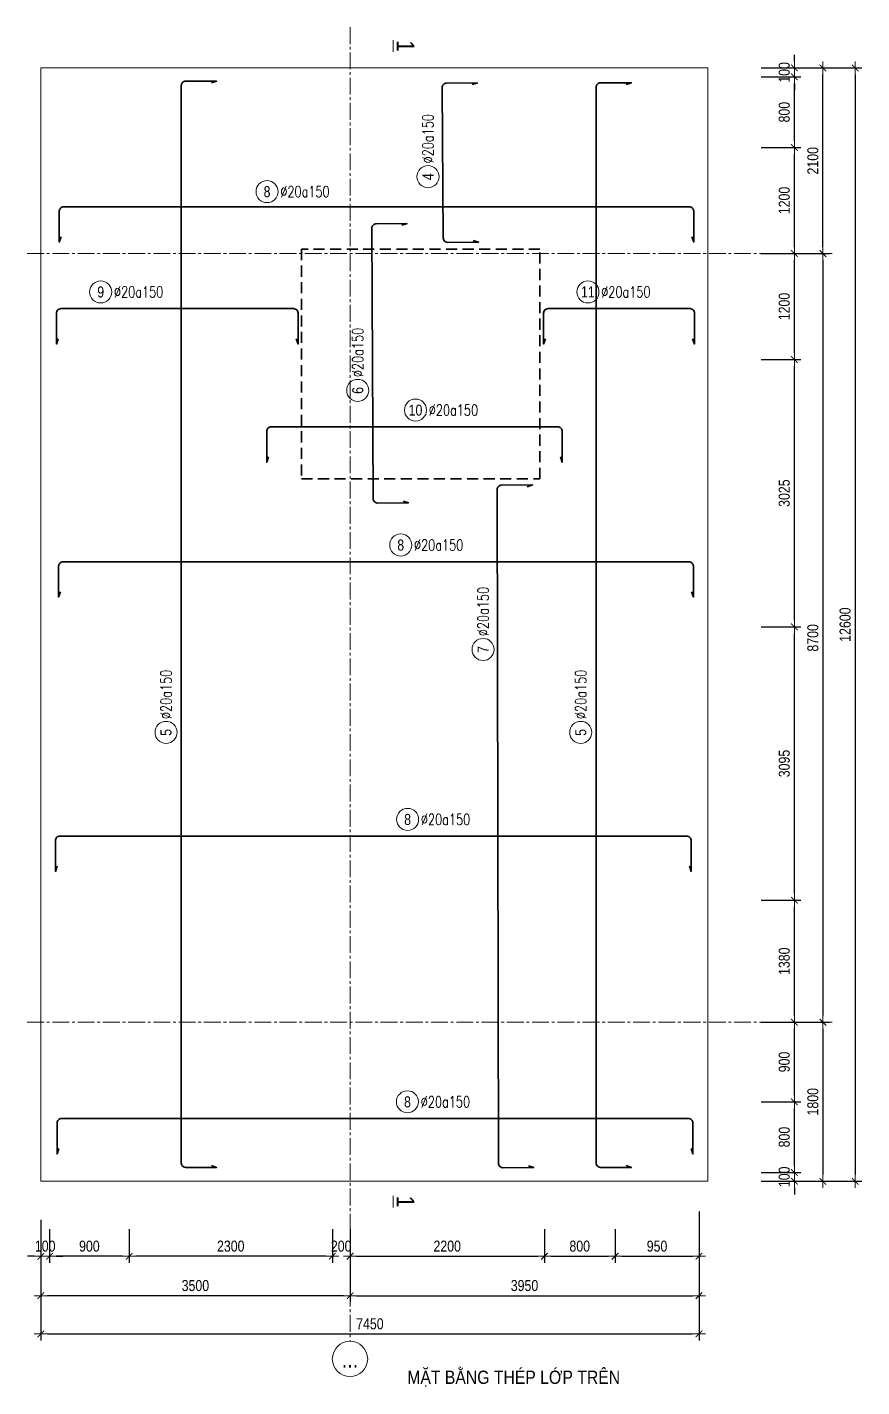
# Model space of a CAD drawing. Header units: millimetres. Extents: x -134772 to 84392, y -129535 to 67259.
# Drawn here: x 59799 to 69246, y -1784 to 13604 of the extents above; entities that cross this region are included whole.
import ezdxf
from ezdxf.enums import TextEntityAlignment as Align

# ---------------------------------------------------------------- set-up
doc = ezdxf.new("R2010")
doc.units = ezdxf.units.MM
doc.header["$MEASUREMENT"] = 0
doc.linetypes.add('CENTER2', pattern=[28.575, 19.05, -3.175, 3.175, -3.175])
doc.linetypes.add('DASHED2', pattern=[0.375, 0.25, -0.125])
doc.layers.get('Defpoints').update_dxf_attribs({"color": 252})
for name, color, linetype, lineweight in [('NDC_S_AXIS', 5, 'CENTER2', 15), ('NDC_S_DIM', 1, 'Continuous', 9), ('NDC_S_HATCH MATERIAL', 8, 'Continuous', 13), ('NDC_S_REBAR', 4, 'Continuous', 35), ('NDC_S_VN TEXT', 7, 'Continuous', 9), ('NDC_S_VN TITLE', 6, 'Continuous', 9)]:
    doc.layers.add(name, color=color, linetype=linetype, lineweight=lineweight)
doc.styles.add('ARIAL', font='arial.ttf', dxfattribs={"width": 0.8})
doc.styles.add('NDC_ARIAL', font='arial.ttf', dxfattribs={"width": 0.8})
doc.styles.add('NDC_ROMANS', font='romans.shx', dxfattribs={"width": 0.8})
doc.dimstyles.new('NDC_dim_50', dxfattribs={"dimscale": 50, "dimtxt": 2.5, "dimasz": 1.5, "dimexe": 1.5, "dimexo": 0, "dimgap": 1, "dimtad": 1, "dimdec": 0, "dimzin": 0, "dimdsep": 46, "dimtxsty": 'ARIAL', "dimblk": 'DIMMARK', "dimcen": 0.09, "dimdle": 1.2, "dimclrd": 1, "dimclre": 1, "dimclrt": 3, "dimadec": 0, "dimazin": 0, "dimtfac": 1, "dimtdec": 0, "dimtix": 1, "dimtofl": 0, "dimtmove": 0, "dimatfit": 3, "dimfxl": 6, "dimtolj": 1, "dimtzin": 0, "dimarcsym": 0})

# ---------------------------------------------------------------- blocks, each defined once
blk = doc.blocks.new('DIMMARK')
at = {"layer": 'NDC_S_DIM', "color": 1}
blk.add_line((-1.5, 0), (1, 0), dxfattribs=at)
at = {"layer": 'NDC_S_DIM', "color": 2, "const_width": 0.15}
blk.add_lwpolyline([(-0.5, -0.5), (0.5, 0.5)], dxfattribs=at)
blk = doc.blocks.new('*D457')
at = {"layer": 'Defpoints', "color": 0, "transparency": 16777216}
for p in [(63253, 0), (63453, 0), (63453, -307)]:
    blk.add_point(p, dxfattribs=at)
at = {"layer": 'NDC_S_DIM', "color": 1, "lineweight": -2, "transparency": 16777216}
for p, q in [((63253, 0), (63253, -382)), ((63453, 0), (63453, -382)), ((63178, -307), (63103, -307)), ((63528, -307), (63603, -307))]:
    blk.add_line(p, q, dxfattribs=at)
at = {"layer": 'NDC_S_DIM', "color": 1, "lineweight": -2, "transparency": 16777216, "xscale": 75, "yscale": 75, "zscale": 75}
blk.add_blockref('DIMMARK', (63253, -307), dxfattribs=at)
at = {"layer": 'NDC_S_DIM', "color": 1, "lineweight": -2, "transparency": 16777216, "xscale": 75, "yscale": 75, "zscale": 75, "rotation": 180}
blk.add_blockref('DIMMARK', (63453, -307), dxfattribs=at)
at = {"layer": 'NDC_S_DIM', "color": 3, "transparency": 16777216, "insert": (63353, -193), "char_height": 125, "attachment_point": 5, "style": 'ARIAL'}
blk.add_mtext('\\A1;200', dxfattribs=at)
blk = doc.blocks.new('*D458')
at = {"layer": 'Defpoints', "color": 0, "transparency": 16777216}
for p in [(63453, 0), (65653, -1), (65653, -307)]:
    blk.add_point(p, dxfattribs=at)
at = {"layer": 'NDC_S_DIM', "color": 1, "lineweight": -2, "transparency": 16777216}
for p, q in [((63453, 0), (63453, -382)), ((65653, -1), (65653, -382)), ((63528, -307), (65578, -307))]:
    blk.add_line(p, q, dxfattribs=at)
at = {"layer": 'NDC_S_DIM', "color": 1, "lineweight": -2, "transparency": 16777216, "xscale": 75, "yscale": 75, "zscale": 75, "rotation": 180}
blk.add_blockref('DIMMARK', (63453, -307), dxfattribs=at)
at = {"layer": 'NDC_S_DIM', "color": 1, "lineweight": -2, "transparency": 16777216, "xscale": 75, "yscale": 75, "zscale": 75}
blk.add_blockref('DIMMARK', (65653, -307), dxfattribs=at)
at = {"layer": 'NDC_S_DIM', "color": 3, "transparency": 16777216, "insert": (64553, -193), "char_height": 125, "attachment_point": 5, "style": 'ARIAL'}
blk.add_mtext('\\A1;2200', dxfattribs=at)
blk = doc.blocks.new('*D459')
at = {"layer": 'Defpoints', "color": 0, "transparency": 16777216}
for p in [(67403, 200), (66453, -1), (67403, -307)]:
    blk.add_point(p, dxfattribs=at)
at = {"layer": 'NDC_S_DIM', "color": 1, "lineweight": -2, "transparency": 16777216}
for p, q in [((67403, 200), (67403, -382)), ((66453, -1), (66453, -382)), ((66528, -307), (67328, -307))]:
    blk.add_line(p, q, dxfattribs=at)
at = {"layer": 'NDC_S_DIM', "color": 1, "lineweight": -2, "transparency": 16777216, "xscale": 75, "yscale": 75, "zscale": 75, "rotation": 180}
blk.add_blockref('DIMMARK', (66453, -307), dxfattribs=at)
at = {"layer": 'NDC_S_DIM', "color": 1, "lineweight": -2, "transparency": 16777216, "xscale": 75, "yscale": 75, "zscale": 75}
blk.add_blockref('DIMMARK', (67403, -307), dxfattribs=at)
at = {"layer": 'NDC_S_DIM', "color": 3, "transparency": 16777216, "insert": (66928, -193), "char_height": 125, "attachment_point": 5, "style": 'ARIAL'}
blk.add_mtext('\\A1;950', dxfattribs=at)
blk = doc.blocks.new('*D460')
at = {"layer": 'Defpoints', "color": 0, "transparency": 16777216}
for p in [(60953, 0), (63253, 0), (60953, -307)]:
    blk.add_point(p, dxfattribs=at)
at = {"layer": 'NDC_S_DIM', "color": 1, "lineweight": -2, "transparency": 16777216}
for p, q in [((60953, 0), (60953, -382)), ((63253, 0), (63253, -382)), ((63178, -307), (61028, -307))]:
    blk.add_line(p, q, dxfattribs=at)
at = {"layer": 'NDC_S_DIM', "color": 1, "lineweight": -2, "transparency": 16777216, "xscale": 75, "yscale": 75, "zscale": 75, "rotation": 180}
blk.add_blockref('DIMMARK', (60953, -307), dxfattribs=at)
at = {"layer": 'NDC_S_DIM', "color": 1, "lineweight": -2, "transparency": 16777216, "xscale": 75, "yscale": 75, "zscale": 75}
blk.add_blockref('DIMMARK', (63253, -307), dxfattribs=at)
at = {"layer": 'NDC_S_DIM', "color": 3, "transparency": 16777216, "insert": (62103, -193), "char_height": 125, "attachment_point": 5, "style": 'ARIAL'}
blk.add_mtext('\\A1;2300', dxfattribs=at)
blk = doc.blocks.new('*D461')
at = {"layer": 'Defpoints', "color": 0, "transparency": 16777216}
for p in [(59953, 0), (60053, 0), (59953, -307)]:
    blk.add_point(p, dxfattribs=at)
at = {"layer": 'NDC_S_DIM', "color": 1, "lineweight": -2, "transparency": 16777216}
for p, q in [((59953, 0), (59953, -382)), ((60053, 0), (60053, -382)), ((59878, -307), (59803, -307)), ((60128, -307), (60203, -307))]:
    blk.add_line(p, q, dxfattribs=at)
at = {"layer": 'NDC_S_DIM', "color": 1, "lineweight": -2, "transparency": 16777216, "xscale": 75, "yscale": 75, "zscale": 75}
blk.add_blockref('DIMMARK', (59953, -307), dxfattribs=at)
at = {"layer": 'NDC_S_DIM', "color": 1, "lineweight": -2, "transparency": 16777216, "xscale": 75, "yscale": 75, "zscale": 75, "rotation": 180}
blk.add_blockref('DIMMARK', (60053, -307), dxfattribs=at)
at = {"layer": 'NDC_S_DIM', "color": 3, "transparency": 16777216, "insert": (60003, -193), "char_height": 125, "attachment_point": 5, "style": 'ARIAL'}
blk.add_mtext('\\A1;100', dxfattribs=at)
blk = doc.blocks.new('*D462')
at = {"layer": 'Defpoints', "color": 0, "transparency": 16777216}
for p in [(67403, 200), (63453, -382), (67403, -753)]:
    blk.add_point(p, dxfattribs=at)
at = {"layer": 'NDC_S_DIM', "color": 1, "lineweight": -2, "transparency": 16777216}
for p, q in [((67403, 200), (67403, -828)), ((63453, -382), (63453, -828)), ((63528, -753), (67328, -753))]:
    blk.add_line(p, q, dxfattribs=at)
at = {"layer": 'NDC_S_DIM', "color": 1, "lineweight": -2, "transparency": 16777216, "xscale": 75, "yscale": 75, "zscale": 75, "rotation": 180}
blk.add_blockref('DIMMARK', (63453, -753), dxfattribs=at)
at = {"layer": 'NDC_S_DIM', "color": 1, "lineweight": -2, "transparency": 16777216, "xscale": 75, "yscale": 75, "zscale": 75}
blk.add_blockref('DIMMARK', (67403, -753), dxfattribs=at)
at = {"layer": 'NDC_S_DIM', "color": 3, "transparency": 16777216, "insert": (65428, -639), "char_height": 125, "attachment_point": 5, "style": 'ARIAL'}
blk.add_mtext('\\A1;3950', dxfattribs=at)
blk = doc.blocks.new('*D454')
at = {"layer": 'Defpoints', "color": 0, "transparency": 16777216}
for p in [(59953, -382), (63453, -382), (59953, -753)]:
    blk.add_point(p, dxfattribs=at)
at = {"layer": 'NDC_S_DIM', "color": 1, "lineweight": -2, "transparency": 16777216}
for p, q in [((59953, -382), (59953, -828)), ((63453, -382), (63453, -828)), ((63378, -753), (60028, -753))]:
    blk.add_line(p, q, dxfattribs=at)
at = {"layer": 'NDC_S_DIM', "color": 1, "lineweight": -2, "transparency": 16777216, "xscale": 75, "yscale": 75, "zscale": 75, "rotation": 180}
blk.add_blockref('DIMMARK', (59953, -753), dxfattribs=at)
at = {"layer": 'NDC_S_DIM', "color": 1, "lineweight": -2, "transparency": 16777216, "xscale": 75, "yscale": 75, "zscale": 75}
blk.add_blockref('DIMMARK', (63453, -753), dxfattribs=at)
at = {"layer": 'NDC_S_DIM', "color": 3, "transparency": 16777216, "insert": (61703, -639), "char_height": 125, "attachment_point": 5, "style": 'ARIAL'}
blk.add_mtext('\\A1;3500', dxfattribs=at)
blk = doc.blocks.new('*D455')
at = {"layer": 'Defpoints', "color": 0, "transparency": 16777216}
for p in [(67403, 200), (59953, 105), (67403, -1186)]:
    blk.add_point(p, dxfattribs=at)
at = {"layer": 'NDC_S_DIM', "color": 1, "lineweight": -2, "transparency": 16777216}
for p, q in [((67403, 200), (67403, -1261)), ((59953, 105), (59953, -1261)), ((60028, -1186), (67328, -1186))]:
    blk.add_line(p, q, dxfattribs=at)
at = {"layer": 'NDC_S_DIM', "color": 1, "lineweight": -2, "transparency": 16777216, "xscale": 75, "yscale": 75, "zscale": 75, "rotation": 180}
blk.add_blockref('DIMMARK', (59953, -1186), dxfattribs=at)
at = {"layer": 'NDC_S_DIM', "color": 1, "lineweight": -2, "transparency": 16777216, "xscale": 75, "yscale": 75, "zscale": 75}
blk.add_blockref('DIMMARK', (67403, -1186), dxfattribs=at)
at = {"layer": 'NDC_S_DIM', "color": 3, "transparency": 16777216, "insert": (63678, -1072), "char_height": 125, "attachment_point": 5, "style": 'ARIAL'}
blk.add_mtext('\\A1;7450', dxfattribs=at)
blk = doc.blocks.new('*U8')
at = {"layer": 'NDC_S_DIM'}
blk.add_circle((0, 0), 5, dxfattribs=at)
at = {"color": 7, "style": 'ARIAL', "width": 0.8}
blk.add_attdef('GRID', text='', height=5, dxfattribs=at).set_placement((0, 0), align=Align.MIDDLE)
blk = doc.blocks.new('*D453')
at = {"layer": 'Defpoints', "color": 0, "transparency": 16777216}
for p in [(65653, -1), (66453, -1), (66453, -307)]:
    blk.add_point(p, dxfattribs=at)
at = {"layer": 'NDC_S_DIM', "color": 1, "lineweight": -2, "transparency": 16777216}
for p, q in [((65653, -1), (65653, -382)), ((66453, -1), (66453, -382)), ((65728, -307), (66378, -307))]:
    blk.add_line(p, q, dxfattribs=at)
at = {"layer": 'NDC_S_DIM', "color": 1, "lineweight": -2, "transparency": 16777216, "xscale": 75, "yscale": 75, "zscale": 75, "rotation": 180}
blk.add_blockref('DIMMARK', (65653, -307), dxfattribs=at)
at = {"layer": 'NDC_S_DIM', "color": 1, "lineweight": -2, "transparency": 16777216, "xscale": 75, "yscale": 75, "zscale": 75}
blk.add_blockref('DIMMARK', (66453, -307), dxfattribs=at)
at = {"layer": 'NDC_S_DIM', "color": 3, "transparency": 16777216, "insert": (66053, -193), "char_height": 125, "attachment_point": 5, "style": 'ARIAL'}
blk.add_mtext('\\A1;800', dxfattribs=at)
blk = doc.blocks.new('*D456')
at = {"layer": 'Defpoints', "color": 0, "transparency": 16777216}
for p in [(60053, 0), (60953, 0), (60053, -307)]:
    blk.add_point(p, dxfattribs=at)
at = {"layer": 'NDC_S_DIM', "color": 1, "lineweight": -2, "transparency": 16777216}
for p, q in [((60053, 0), (60053, -382)), ((60953, 0), (60953, -382)), ((60878, -307), (60128, -307))]:
    blk.add_line(p, q, dxfattribs=at)
at = {"layer": 'NDC_S_DIM', "color": 1, "lineweight": -2, "transparency": 16777216, "xscale": 75, "yscale": 75, "zscale": 75, "rotation": 180}
blk.add_blockref('DIMMARK', (60053, -307), dxfattribs=at)
at = {"layer": 'NDC_S_DIM', "color": 1, "lineweight": -2, "transparency": 16777216, "xscale": 75, "yscale": 75, "zscale": 75}
blk.add_blockref('DIMMARK', (60953, -307), dxfattribs=at)
at = {"layer": 'NDC_S_DIM', "color": 3, "transparency": 16777216, "insert": (60503, -193), "char_height": 125, "attachment_point": 5, "style": 'ARIAL'}
blk.add_mtext('\\A1;900', dxfattribs=at)
blk = doc.blocks.new('*U631')
blk.add_circle((-2.5, 0), 2.5)
at = {"layer": 'NDC_S_VN TEXT', "color": 7, "style": 'ARIAL', "width": 0.8}
blk.add_attdef('SH2', text='', height=2.5, dxfattribs=at).set_placement((-2.5, 0), align=Align.MIDDLE)
at = {"layer": 'NDC_S_VN TEXT', "color": 3, "style": 'NDC_ROMANS', "width": 0.75}
blk.add_attdef('DKKC1', (0.5, -1.25), '', height=2.5, dxfattribs=at)
blk = doc.blocks.new('*D647')
at = {"layer": 'Defpoints', "color": 0, "transparency": 16777216}
for p in [(68105, 642), (68482, 642), (68105, 542)]:
    blk.add_point(p, dxfattribs=at)
at = {"layer": 'NDC_S_DIM', "color": 1, "lineweight": -2, "transparency": 16777216}
for p, q in [((68482, 717), (68482, 792)), ((68105, 642), (68557, 642)), ((68105, 542), (68557, 542)), ((68482, 467), (68482, 392))]:
    blk.add_line(p, q, dxfattribs=at)
at = {"layer": 'NDC_S_DIM', "color": 1, "lineweight": -2, "transparency": 16777216, "xscale": 75, "yscale": 75, "zscale": 75}
for p, rotation in [((68482, 642), 270), ((68482, 542), 90)]:
    blk.add_blockref('DIMMARK', p, dxfattribs=dict(at, rotation=rotation))
at = {"layer": 'NDC_S_DIM', "color": 3, "transparency": 16777216, "insert": (68368, 592), "char_height": 125, "attachment_point": 5, "rotation": 90, "style": 'ARIAL'}
blk.add_mtext('\\A1;100', dxfattribs=at)
blk = doc.blocks.new('*D648')
at = {"layer": 'Defpoints', "color": 0, "transparency": 16777216}
for p in [(68105, 1442), (68482, 1442), (68105, 642)]:
    blk.add_point(p, dxfattribs=at)
at = {"layer": 'NDC_S_DIM', "color": 1, "lineweight": -2, "transparency": 16777216}
for p, q in [((68105, 1442), (68557, 1442)), ((68482, 717), (68482, 1367)), ((68105, 642), (68557, 642))]:
    blk.add_line(p, q, dxfattribs=at)
at = {"layer": 'NDC_S_DIM', "color": 1, "lineweight": -2, "transparency": 16777216, "xscale": 75, "yscale": 75, "zscale": 75}
for p, rotation in [((68482, 1442), 90), ((68482, 642), 270)]:
    blk.add_blockref('DIMMARK', p, dxfattribs=dict(at, rotation=rotation))
at = {"layer": 'NDC_S_DIM', "color": 3, "transparency": 16777216, "insert": (68368, 1042), "char_height": 125, "attachment_point": 5, "rotation": 90, "style": 'ARIAL'}
blk.add_mtext('\\A1;800', dxfattribs=at)
blk = doc.blocks.new('*D649')
at = {"layer": 'Defpoints', "color": 0, "transparency": 16777216}
for p in [(68105, 2342), (68482, 2342), (68105, 1442)]:
    blk.add_point(p, dxfattribs=at)
at = {"layer": 'NDC_S_DIM', "color": 1, "lineweight": -2, "transparency": 16777216}
for p, q in [((68105, 2342), (68557, 2342)), ((68482, 1517), (68482, 2267)), ((68105, 1442), (68557, 1442))]:
    blk.add_line(p, q, dxfattribs=at)
at = {"layer": 'NDC_S_DIM', "color": 1, "lineweight": -2, "transparency": 16777216, "xscale": 75, "yscale": 75, "zscale": 75}
for p, rotation in [((68482, 2342), 90), ((68482, 1442), 270)]:
    blk.add_blockref('DIMMARK', p, dxfattribs=dict(at, rotation=rotation))
at = {"layer": 'NDC_S_DIM', "color": 3, "transparency": 16777216, "insert": (68368, 1892), "char_height": 125, "attachment_point": 5, "rotation": 90, "style": 'ARIAL'}
blk.add_mtext('\\A1;900', dxfattribs=at)
blk = doc.blocks.new('*D650')
at = {"layer": 'Defpoints', "color": 0, "transparency": 16777216}
for p in [(68105, 3722), (68482, 3722), (68105, 2342)]:
    blk.add_point(p, dxfattribs=at)
at = {"layer": 'NDC_S_DIM', "color": 1, "lineweight": -2, "transparency": 16777216}
for p, q in [((68105, 3722), (68557, 3722)), ((68482, 2417), (68482, 3647)), ((68105, 2342), (68557, 2342))]:
    blk.add_line(p, q, dxfattribs=at)
at = {"layer": 'NDC_S_DIM', "color": 1, "lineweight": -2, "transparency": 16777216, "xscale": 75, "yscale": 75, "zscale": 75}
for p, rotation in [((68482, 3722), 90), ((68482, 2342), 270)]:
    blk.add_blockref('DIMMARK', p, dxfattribs=dict(at, rotation=rotation))
at = {"layer": 'NDC_S_DIM', "color": 3, "transparency": 16777216, "insert": (68368, 3032), "char_height": 125, "attachment_point": 5, "rotation": 90, "style": 'ARIAL'}
blk.add_mtext('\\A1;1380', dxfattribs=at)
blk = doc.blocks.new('*D651')
at = {"layer": 'Defpoints', "color": 0, "transparency": 16777216}
for p in [(68105, 6817), (68482, 6817), (68105, 3722)]:
    blk.add_point(p, dxfattribs=at)
at = {"layer": 'NDC_S_DIM', "color": 1, "lineweight": -2, "transparency": 16777216}
for p, q in [((68105, 6817), (68557, 6817)), ((68482, 3797), (68482, 6742)), ((68105, 3722), (68557, 3722))]:
    blk.add_line(p, q, dxfattribs=at)
at = {"layer": 'NDC_S_DIM', "color": 1, "lineweight": -2, "transparency": 16777216, "xscale": 75, "yscale": 75, "zscale": 75}
for p, rotation in [((68482, 6817), 90), ((68482, 3722), 270)]:
    blk.add_blockref('DIMMARK', p, dxfattribs=dict(at, rotation=rotation))
at = {"layer": 'NDC_S_DIM', "color": 3, "transparency": 16777216, "insert": (68368, 5270), "char_height": 125, "attachment_point": 5, "rotation": 90, "style": 'ARIAL'}
blk.add_mtext('\\A1;3095', dxfattribs=at)
blk = doc.blocks.new('*D652')
at = {"layer": 'Defpoints', "color": 0, "transparency": 16777216}
for p in [(68105, 9842), (68482, 9842), (68105, 6817)]:
    blk.add_point(p, dxfattribs=at)
at = {"layer": 'NDC_S_DIM', "color": 1, "lineweight": -2, "transparency": 16777216}
for p, q in [((68105, 9842), (68557, 9842)), ((68482, 6892), (68482, 9767)), ((68105, 6817), (68557, 6817))]:
    blk.add_line(p, q, dxfattribs=at)
at = {"layer": 'NDC_S_DIM', "color": 1, "lineweight": -2, "transparency": 16777216, "xscale": 75, "yscale": 75, "zscale": 75}
for p, rotation in [((68482, 9842), 90), ((68482, 6817), 270)]:
    blk.add_blockref('DIMMARK', p, dxfattribs=dict(at, rotation=rotation))
at = {"layer": 'NDC_S_DIM', "color": 3, "transparency": 16777216, "insert": (68368, 8330), "char_height": 125, "attachment_point": 5, "rotation": 90, "style": 'ARIAL'}
blk.add_mtext('\\A1;3025', dxfattribs=at)
blk = doc.blocks.new('*D653')
at = {"layer": 'Defpoints', "color": 0, "transparency": 16777216}
for p in [(68105, 11042), (68482, 11042), (68105, 9842)]:
    blk.add_point(p, dxfattribs=at)
at = {"layer": 'NDC_S_DIM', "color": 1, "lineweight": -2, "transparency": 16777216}
for p, q in [((68105, 11042), (68557, 11042)), ((68482, 9917), (68482, 10967)), ((68105, 9842), (68557, 9842))]:
    blk.add_line(p, q, dxfattribs=at)
at = {"layer": 'NDC_S_DIM', "color": 1, "lineweight": -2, "transparency": 16777216, "xscale": 75, "yscale": 75, "zscale": 75}
for p, rotation in [((68482, 11042), 90), ((68482, 9842), 270)]:
    blk.add_blockref('DIMMARK', p, dxfattribs=dict(at, rotation=rotation))
at = {"layer": 'NDC_S_DIM', "color": 3, "transparency": 16777216, "insert": (68368, 10442), "char_height": 125, "attachment_point": 5, "rotation": 90, "style": 'ARIAL'}
blk.add_mtext('\\A1;1200', dxfattribs=at)
blk = doc.blocks.new('*D640')
at = {"layer": 'Defpoints', "color": 0, "transparency": 16777216}
for p in [(68105, 12242), (68482, 12242), (68105, 11042)]:
    blk.add_point(p, dxfattribs=at)
at = {"layer": 'NDC_S_DIM', "color": 1, "lineweight": -2, "transparency": 16777216}
for p, q in [((68105, 12242), (68557, 12242)), ((68482, 11117), (68482, 12167)), ((68105, 11042), (68557, 11042))]:
    blk.add_line(p, q, dxfattribs=at)
at = {"layer": 'NDC_S_DIM', "color": 1, "lineweight": -2, "transparency": 16777216, "xscale": 75, "yscale": 75, "zscale": 75}
for p, rotation in [((68482, 12242), 90), ((68482, 11042), 270)]:
    blk.add_blockref('DIMMARK', p, dxfattribs=dict(at, rotation=rotation))
at = {"layer": 'NDC_S_DIM', "color": 3, "transparency": 16777216, "insert": (68368, 11642), "char_height": 125, "attachment_point": 5, "rotation": 90, "style": 'ARIAL'}
blk.add_mtext('\\A1;1200', dxfattribs=at)
blk = doc.blocks.new('*D641')
at = {"layer": 'Defpoints', "color": 0, "transparency": 16777216}
for p in [(68105, 13042), (68482, 13042), (68105, 12242)]:
    blk.add_point(p, dxfattribs=at)
at = {"layer": 'NDC_S_DIM', "color": 1, "lineweight": -2, "transparency": 16777216}
for p, q in [((68105, 13042), (68557, 13042)), ((68482, 12317), (68482, 12967)), ((68105, 12242), (68557, 12242))]:
    blk.add_line(p, q, dxfattribs=at)
at = {"layer": 'NDC_S_DIM', "color": 1, "lineweight": -2, "transparency": 16777216, "xscale": 75, "yscale": 75, "zscale": 75}
for p, rotation in [((68482, 13042), 90), ((68482, 12242), 270)]:
    blk.add_blockref('DIMMARK', p, dxfattribs=dict(at, rotation=rotation))
at = {"layer": 'NDC_S_DIM', "color": 3, "transparency": 16777216, "insert": (68368, 12642), "char_height": 125, "attachment_point": 5, "rotation": 90, "style": 'ARIAL'}
blk.add_mtext('\\A1;800', dxfattribs=at)
blk = doc.blocks.new('*D642')
at = {"layer": 'Defpoints', "color": 0, "transparency": 16777216}
for p in [(68105, 13142), (68482, 13142), (68105, 13042)]:
    blk.add_point(p, dxfattribs=at)
at = {"layer": 'NDC_S_DIM', "color": 1, "lineweight": -2, "transparency": 16777216}
for p, q in [((68482, 13217), (68482, 13292)), ((68105, 13142), (68557, 13142)), ((68105, 13042), (68557, 13042)), ((68482, 12967), (68482, 12892))]:
    blk.add_line(p, q, dxfattribs=at)
at = {"layer": 'NDC_S_DIM', "color": 1, "lineweight": -2, "transparency": 16777216, "xscale": 75, "yscale": 75, "zscale": 75}
for p, rotation in [((68482, 13142), 270), ((68482, 13042), 90)]:
    blk.add_blockref('DIMMARK', p, dxfattribs=dict(at, rotation=rotation))
at = {"layer": 'NDC_S_DIM', "color": 3, "transparency": 16777216, "insert": (68368, 13092), "char_height": 125, "attachment_point": 5, "rotation": 90, "style": 'ARIAL'}
blk.add_mtext('\\A1;100', dxfattribs=at)
blk = doc.blocks.new('*D643')
at = {"layer": 'Defpoints', "color": 0, "transparency": 16777216}
for p in [(68482, 11042), (68482, 2342), (68805, 2342)]:
    blk.add_point(p, dxfattribs=at)
at = {"layer": 'NDC_S_DIM', "color": 1, "lineweight": -2, "transparency": 16777216}
for p, q in [((68482, 11042), (68880, 11042)), ((68805, 10967), (68805, 2417)), ((68482, 2342), (68880, 2342))]:
    blk.add_line(p, q, dxfattribs=at)
at = {"layer": 'NDC_S_DIM', "color": 1, "lineweight": -2, "transparency": 16777216, "xscale": 75, "yscale": 75, "zscale": 75}
for p, rotation in [((68805, 11042), 90), ((68805, 2342), 270)]:
    blk.add_blockref('DIMMARK', p, dxfattribs=dict(at, rotation=rotation))
at = {"layer": 'NDC_S_DIM', "color": 3, "transparency": 16777216, "insert": (68692, 6692), "char_height": 125, "attachment_point": 5, "rotation": 90, "style": 'ARIAL'}
blk.add_mtext('\\A1;8700', dxfattribs=at)
blk = doc.blocks.new('*D644')
at = {"layer": 'Defpoints', "color": 0, "transparency": 16777216}
for p in [(68482, 2342), (68105, 542), (68805, 542)]:
    blk.add_point(p, dxfattribs=at)
at = {"layer": 'NDC_S_DIM', "color": 1, "lineweight": -2, "transparency": 16777216}
for p, q in [((68482, 2342), (68880, 2342)), ((68805, 2267), (68805, 617)), ((68105, 542), (68880, 542))]:
    blk.add_line(p, q, dxfattribs=at)
at = {"layer": 'NDC_S_DIM', "color": 1, "lineweight": -2, "transparency": 16777216, "xscale": 75, "yscale": 75, "zscale": 75}
for p, rotation in [((68805, 2342), 90), ((68805, 542), 270)]:
    blk.add_blockref('DIMMARK', p, dxfattribs=dict(at, rotation=rotation))
at = {"layer": 'NDC_S_DIM', "color": 3, "transparency": 16777216, "insert": (68692, 1442), "char_height": 125, "attachment_point": 5, "rotation": 90, "style": 'ARIAL'}
blk.add_mtext('\\A1;1800', dxfattribs=at)
blk = doc.blocks.new('*D645')
at = {"layer": 'Defpoints', "color": 0, "transparency": 16777216}
for p in [(68105, 13142), (68805, 13142), (68482, 11042)]:
    blk.add_point(p, dxfattribs=at)
at = {"layer": 'NDC_S_DIM', "color": 1, "lineweight": -2, "transparency": 16777216}
for p, q in [((68105, 13142), (68880, 13142)), ((68805, 11117), (68805, 13067)), ((68482, 11042), (68880, 11042))]:
    blk.add_line(p, q, dxfattribs=at)
at = {"layer": 'NDC_S_DIM', "color": 1, "lineweight": -2, "transparency": 16777216, "xscale": 75, "yscale": 75, "zscale": 75}
for p, rotation in [((68805, 13142), 90), ((68805, 11042), 270)]:
    blk.add_blockref('DIMMARK', p, dxfattribs=dict(at, rotation=rotation))
at = {"layer": 'NDC_S_DIM', "color": 3, "transparency": 16777216, "insert": (68692, 12092), "char_height": 125, "attachment_point": 5, "rotation": 90, "style": 'ARIAL'}
blk.add_mtext('\\A1;2100', dxfattribs=at)
blk = doc.blocks.new('*D646')
at = {"layer": 'Defpoints', "color": 0, "transparency": 16777216}
for p in [(68105, 13142), (68105, 542), (69171, 542)]:
    blk.add_point(p, dxfattribs=at)
at = {"layer": 'NDC_S_DIM', "color": 1, "lineweight": -2, "transparency": 16777216}
for p, q in [((68105, 13142), (69246, 13142)), ((69171, 13067), (69171, 617)), ((68105, 542), (69246, 542))]:
    blk.add_line(p, q, dxfattribs=at)
at = {"layer": 'NDC_S_DIM', "color": 1, "lineweight": -2, "transparency": 16777216, "xscale": 75, "yscale": 75, "zscale": 75}
for p, rotation in [((69171, 13142), 90), ((69171, 542), 270)]:
    blk.add_blockref('DIMMARK', p, dxfattribs=dict(at, rotation=rotation))
at = {"layer": 'NDC_S_DIM', "color": 3, "transparency": 16777216, "insert": (69057, 6842), "char_height": 125, "attachment_point": 5, "rotation": 90, "style": 'ARIAL'}
blk.add_mtext('\\A1;12600', dxfattribs=at)

msp = doc.modelspace()

# ---------------------------------------------------------------- linework, layer by layer
at = {"layer": 'NDC_S_AXIS', "ltscale": 10}
for p, q in [((63452.8, 13603.5), (63452.8, -1268.6)), ((59799.1, 11042.2), (68929.6, 11042.2)), ((59799.1, 2342.2), (68929.6, 2342.2))]:
    msp.add_line(p, q, dxfattribs=at)
at = {"layer": 'NDC_S_HATCH MATERIAL', "ltscale": 100}
msp.add_lwpolyline([(67502.8, 13142.2), (59952.8, 13142.2), (59952.8, 542.2), (67502.8, 542.2)], close=True, dxfattribs=at)
at = {"layer": 'NDC_S_REBAR', "ltscale": 250}
for points in [[(61883.6, 718.9), (61943.6, 698.9), (61593.6, 698.9, -0.4142136), (61543.6, 748.9), (61543.6, 12942.2, -0.4142136), (61593.6, 12992.2), (61943.6, 12992.2), (61883.6, 12972.2)], [(64848.4, 11190.9), (64908.6, 11171.4), (64558.6, 11168.4, -0.4142136), (64508.2, 11218), (64495, 12920.2, -0.4142136), (64544.6, 12970.6), (64894.5, 12973.6), (64834.7, 12953.1)], [(66577.7, 719), (66637.7, 699), (66287.7, 699, -0.4142136), (66237.7, 749), (66237.7, 12924.7, -0.4142136), (66287.7, 12974.7), (66637.7, 12974.7), (66577.7, 12954.7)], [(60182.1, 11231.7), (60162.1, 11171.7), (60162.1, 11521.7, -0.4142136), (60212.1, 11571.7), (67292.7, 11571.7, -0.4142136), (67342.7, 11521.7), (67342.7, 11171.7), (67322.7, 11231.7)], [(64053.5, 8240.9), (64113.7, 8221.4), (63763.7, 8218.4, -0.4142136), (63713.3, 8268), (63700.1, 11328.5, -0.4142136), (63749.7, 11378.9), (64099.7, 11381.9), (64039.8, 11361.4)], [(60150.3, 10077.9), (60130.3, 10017.9), (60130.3, 10367.9, -0.4142136), (60180.3, 10417.9), (62814.7, 10417.9, -0.4142136), (62864.7, 10367.9), (62864.7, 10017.9), (62844.7, 10077.9)], [(65664.5, 10077.9), (65644.5, 10017.9), (65644.5, 10367.9, -0.4142136), (65694.5, 10417.9), (67301, 10417.9, -0.4142136), (67351, 10367.9), (67351, 10017.9), (67331, 10077.9)], [(62530, 8740.3), (62510, 8680.3), (62510, 9030.3, -0.4142136), (62560, 9080.3), (65804.1, 9080.3, -0.4142136), (65854.1, 9030.3), (65854.1, 8680.3), (65834.1, 8740.3)], [(65472.5, 718.2), (65532.6, 698.7), (65182.6, 695.7, -0.4142136), (65132.2, 745.3), (65119, 8370.2, -0.4142136), (65168.6, 8420.6), (65518.6, 8423.6), (65458.8, 8403.1)], [(60175.2, 7213.8), (60155.2, 7153.8), (60155.2, 7503.8, -0.4142136), (60205.2, 7553.8), (67289, 7553.8, -0.4142136), (67339, 7503.8), (67339, 7153.8), (67319, 7213.8)], [(60137.9, 4108), (60117.9, 4048), (60117.9, 4398, -0.4142136), (60167.9, 4448), (67264.3, 4448, -0.4142136), (67314.3, 4398), (67314.3, 4048), (67294.3, 4108)], [(60158.3, 911.9), (60138.3, 851.9), (60138.3, 1201.9, -0.4142136), (60188.3, 1251.9), (67283.5, 1251.9, -0.4142136), (67333.5, 1201.9), (67333.5, 851.9), (67313.5, 911.9)]]:
    msp.add_lwpolyline(points, format="xyb", dxfattribs=at)
at = {"layer": 'NDC_S_REBAR', "color": 8, "linetype": 'DASHED2', "ltscale": 500}
msp.add_lwpolyline([(65602.8, 8492.2), (65602.8, 11092.2), (62902.8, 11092.2), (62902.8, 8492.2)], close=True, dxfattribs=at)

# ---------------------------------------------------------------- block references
at = {"layer": 'NDC_S_AXIS', "xscale": 40, "yscale": 40, "zscale": 40}
msp.add_blockref('*U8', (63452.8, -1468.6), dxfattribs=at).add_auto_attribs({'GRID': '...'})
at = {"layer": 'NDC_S_DIM', "ltscale": 0.005, "xscale": 50, "yscale": 50, "zscale": 50, "rotation": 90}
for p, values in [((64335.5, 12036.5), {'SH2': '4', 'DKKC1': '%%C20a150'}), ((63540.6, 9617.5), {'SH2': '6', 'DKKC1': '%%C20a150'}), ((64959.5, 6685.5), {'SH2': '7', 'DKKC1': '%%C20a150'}), ((61370.8, 5747.2), {'SH2': '5', 'DKKC1': '%%C20a150'}), ((66064.9, 5747.2), {'SH2': '5', 'DKKC1': '%%C20a150'})]:
    msp.add_blockref('*U631', p, dxfattribs=at).add_auto_attribs(values)
at = {"layer": 'NDC_S_DIM', "ltscale": 0.005, "xscale": 50, "yscale": 50, "zscale": 50}
for p, values in [((62639, 11742.6), {'SH2': '8', 'DKKC1': '%%C20a150'}), ((60756.1, 10607.1), {'SH2': '9', 'DKKC1': '%%C20a150'}), ((66270.4, 10607.1), {'SH2': '11', 'DKKC1': '%%C20a150'}), ((64319.1, 9269.5), {'SH2': '10', 'DKKC1': '%%C20a150'}), ((64152.1, 7743), {'SH2': '8', 'DKKC1': '%%C20a150'}), ((64229.8, 4637.2), {'SH2': '8', 'DKKC1': '%%C20a150'}), ((64228.4, 1441.1), {'SH2': '8', 'DKKC1': '%%C20a150'})]:
    msp.add_blockref('*U631', p, dxfattribs=at).add_auto_attribs(values)

# ---------------------------------------------------------------- texts
at = {"layer": 'NDC_S_VN TEXT', "style": 'NDC_ARIAL', "width": 0.85}
msp.add_text('MẶT BẰNG THÉP LỚP TRÊN', height=150, dxfattribs=at).set_placement((65305.5, -1676.2), align=Align.MIDDLE_CENTER)
at = {"layer": 'NDC_S_VN TITLE', "style": 'NDC_ARIAL', "width": 0.85}
for p in [(64081.8, 13390.7), (64081.8, 312.1)]:
    msp.add_text('%%U1', height=200, rotation=270, dxfattribs=at).set_placement(p, align=Align.MIDDLE_CENTER)

# ---------------------------------------------------------------- dimensions: what is measured, and where the dimension line sits
at = {"layer": 'NDC_S_DIM'}
for base, p1, p2, picture, middle in [((68481.9, 13142.2), (68105.3, 13042.2), (68105.3, 13142.2), '*D642', (68368.1, 13092.2)), ((68805.5, 13142.2), (68481.9, 11042.2), (68105.3, 13142.2), '*D645', (68691.7, 12092.2)), ((69170.6, 542.2), (68105.3, 13142.2), (68105.3, 542.2), '*D646', (69056.7, 6842.2)), ((68481.9, 13042.2), (68105.3, 12242.2), (68105.3, 13042.2), '*D641', (68368.1, 12642.2)), ((68481.9, 12242.2), (68105.3, 11042.2), (68105.3, 12242.2), '*D640', (68368.1, 11642.2)), ((68481.9, 11042.2), (68105.3, 9842.4), (68105.3, 11042.2), '*D653', (68368.1, 10442.3)), ((68805.5, 2342.2), (68481.9, 11042.2), (68481.9, 2342.2), '*D643', (68691.7, 6692.2)), ((68481.9, 9842.4), (68105.3, 6817.2), (68105.3, 9842.4), '*D652', (68368.1, 8329.8)), ((68481.9, 6817.2), (68105.3, 3721.9), (68105.3, 6817.2), '*D651', (68368.1, 5269.5)), ((68481.9, 3721.9), (68105.3, 2342.2), (68105.3, 3721.9), '*D650', (68368.1, 3032)), ((68481.9, 2342.2), (68105.3, 1442.2), (68105.3, 2342.2), '*D649', (68368.1, 1892.2)), ((68805.5, 542.2), (68481.9, 2342.2), (68105.3, 542.2), '*D644', (68691.7, 1442.2)), ((68481.9, 1442.2), (68105.3, 642.2), (68105.3, 1442.2), '*D648', (68368.1, 1042.2)), ((68481.9, 642.2), (68105.3, 542.2), (68105.3, 642.2), '*D647', (68368.1, 592.2))]:
    dim = msp.add_linear_dim(base=base, p1=p1, p2=p2, angle=90, dimstyle='NDC_dim_50', override={"dimtmove": 1}, dxfattribs=at)
    dim.commit()
    dim.dimension.update_dxf_attribs({"geometry": picture, "text_midpoint": middle})
for base, p1, p2, picture, middle in [((67402.8, -1186), (59952.8, 105), (67402.8, 200.1), '*D455', (63677.8, -1072.2)), ((67402.8, -753), (63452.8, -382.1), (67402.8, 200.1), '*D462', (65427.8, -639.1)), ((67402.8, -307.1), (66452.8, -1.3), (67402.8, 200.1), '*D459', (66927.8, -193.3)), ((59952.8, -307.1), (60052.8, -0.2), (59952.8, -0.2), '*D461', (60002.8, -193.3)), ((60052.8, -307.1), (60952.8, -0.2), (60052.8, -0.2), '*D456', (60502.8, -193.3)), ((60952.8, -307.1), (63252.8, -0.2), (60952.8, -0.2), '*D460', (62102.8, -193.2)), ((65652.8, -307.1), (63452.8, -0.2), (65652.8, -1.3), '*D458', (64552.8, -193.3)), ((66452.8, -307.1), (65652.8, -1.3), (66452.8, -1.3), '*D453', (66052.8, -193.3)), ((59952.8, -753), (63452.8, -382.1), (59952.8, -382.1), '*D454', (61702.8, -639.1))]:
    dim = msp.add_linear_dim(base=base, p1=p1, p2=p2, dimstyle='NDC_dim_50', override={"dimtmove": 1}, dxfattribs=at)
    dim.commit()
    dim.dimension.update_dxf_attribs({"geometry": picture, "text_midpoint": middle})
dim = msp.add_linear_dim(base=(63452.8, -307.1), p1=(63252.8, -0.2), p2=(63452.8, -0.2), dimstyle='NDC_dim_50', dxfattribs=at)
dim.commit()
dim.dimension.update_dxf_attribs({"geometry": '*D457', "text_midpoint": (63352.8, -193.3)})

doc.saveas('drawing.dxf')
